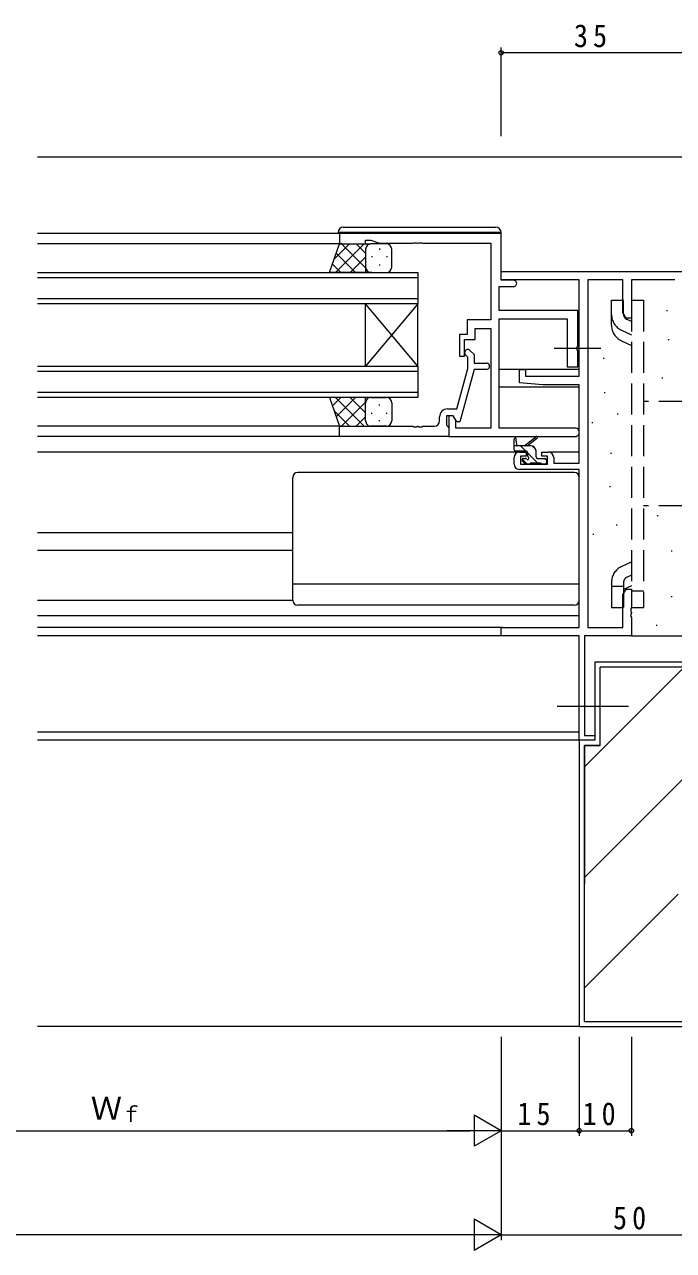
# Model space of a CAD drawing. Units: millimetres, scale not verified. Extents: x -594 to 539, y -420 to 386.
# Drawn here: x 215.8 to 340.4, y -276.7 to -41.3 of the extents above; entities that cross this region are included whole.
import ezdxf
from ezdxf.enums import TextEntityAlignment as Align

# ---------------------------------------------------------------- set-up
doc = ezdxf.new("R2010")
doc.units = ezdxf.units.MM
doc.header["$LTSCALE"] = 2
doc.linetypes.add('CHAIN2', pattern=[12, 9, -1, 1, -1])
doc.linetypes.add('DASHED3', pattern=[4, 3, -1])
for name, color, linetype, lineweight in [('0-3_YKK_11', 7, 'Continuous', 9), ('0-4_YKK_12', 2, 'Continuous', 9), ('0-5_YKK_13', 4, 'Continuous', 9), ('0-6_YKK_D', 6, 'Continuous', 9), ('0-7_YSS_K', 3, 'Continuous', 9), ('0-8_YSS_KE', 3, 'Continuous', 9)]:
    doc.layers.add(name, color=color, linetype=linetype, lineweight=lineweight)
doc.styles.add('ＭＳ ゴシック', font='')
doc.styles.get('ＭＳ ゴシック').set_extended_font_data('MS Gothic')

msp = doc.modelspace()

# ---------------------------------------------------------------- linework, layer by layer
at = {"layer": '0-3_YKK_11'}
for p, q in [((276.308, -81.446), (276.308, -83.446)), ((307.308, -81.446), (276.308, -81.446)), ((307.308, -90.446), (307.308, -81.446)), ((276.308, -83.446), (281.308, -83.446)), ((281.308, -82.746), (282.308, -82.746)), ((281.308, -83.446), (281.308, -82.746)), ((282.308, -82.746), (283.957, -83.346)), ((283.957, -83.346), (290.35, -83.346)), ((290.35, -83.346), (290.533, -83.226)), ((290.533, -83.226), (291.083, -83.226)), ((291.083, -83.226), (291.267, -83.346)), ((291.267, -83.346), (291.35, -83.346)), ((291.35, -83.346), (291.533, -83.226)), ((291.533, -83.226), (292.083, -83.226)), ((292.083, -83.226), (292.267, -83.346)), ((292.267, -83.346), (305.308, -83.346)), ((305.308, -83.346), (305.308, -98.046)), ((307.308, -88.747), (342.308, -88.747)), ((307.308, -90.377), (307.308, -88.747)), ((306.938, -91.646), (309.708, -91.646)), ((306.938, -96.246), (306.938, -91.646)), ((322.308, -90.377), (307.308, -90.377)), ((309.708, -90.446), (307.308, -90.446)), ((322.308, -108.847), (322.308, -90.377)), ((330.678, -90.377), (323.938, -90.377)), ((323.938, -90.377), (323.938, -157.117)), ((330.678, -96.655), (330.678, -90.377)), ((332.308, -90.377), (332.308, -97.747)), ((340.678, -90.377), (332.308, -90.377)), ((322.008, -96.246), (306.938, -96.246)), ((322.008, -103.088), (322.008, -96.246)), ((300.808, -98.046), (300.808, -100.846)), ((305.308, -98.046), (300.808, -98.046)), ((306.938, -97.876), (320.008, -97.876)), ((306.938, -118.816), (306.938, -97.876)), ((320.008, -97.876), (320.008, -107.046)), ((331.308, -97.747), (330.678, -96.655)), ((332.308, -97.747), (331.308, -97.747)), ((299.308, -100.846), (299.308, -105.046)), ((300.808, -100.846), (299.308, -100.846)), ((302.308, -99.676), (305.308, -99.676)), ((302.308, -101.846), (302.308, -99.676)), ((305.308, -99.676), (305.308, -118.816)), ((300.308, -101.846), (302.308, -101.846)), ((300.308, -105.046), (300.308, -101.846)), ((321.888, -103.271), (322.008, -103.088)), ((321.888, -103.821), (321.888, -103.271)), ((299.308, -105.046), (300.308, -105.046)), ((300.908, -105.195), (300.484, -104.771)), ((300.908, -107.385), (300.908, -105.195)), ((301.332, -103.922), (302.108, -104.698)), ((302.108, -104.698), (302.108, -106.346)), ((322.008, -104.005), (321.888, -103.821)), ((322.008, -107.046), (322.008, -104.005)), ((298.829, -115.146), (300.908, -107.385)), ((302.107, -107.546), (299.401, -117.646)), ((304.508, -107.546), (302.107, -107.546)), ((302.108, -106.346), (304.508, -106.346)), ((310.808, -107.547), (312.008, -107.547)), ((310.808, -110.153), (310.808, -107.547)), ((312.008, -107.547), (312.008, -108.847)), ((320.008, -107.046), (322.008, -107.046)), ((315.308, -110.547), (310.808, -110.153)), ((312.008, -108.847), (322.308, -108.847)), ((322.308, -110.547), (315.308, -110.547)), ((322.308, -125.547), (322.308, -110.547)), ((297.008, -115.146), (298.829, -115.146)), ((295.508, -117.446), (295.508, -116.646)), ((296.808, -116.446), (296.808, -118.246)), ((298.108, -116.446), (296.808, -116.446)), ((297.308, -116.446), (297.308, -120.446)), ((298.108, -116.446), (297.308, -116.446)), ((298.801, -117.646), (298.108, -116.446)), ((298.608, -117.312), (298.108, -116.446)), ((298.608, -118.816), (298.608, -117.312)), ((299.401, -117.646), (298.801, -117.646)), ((276.308, -118.446), (290.35, -118.446)), ((276.308, -120.446), (276.308, -118.446)), ((290.35, -118.446), (290.533, -118.566)), ((290.533, -118.566), (291.083, -118.566)), ((291.083, -118.566), (291.267, -118.446)), ((291.267, -118.446), (291.35, -118.446)), ((291.35, -118.446), (291.533, -118.566)), ((291.533, -118.566), (292.083, -118.566)), ((292.083, -118.566), (292.267, -118.446)), ((292.267, -118.446), (294.508, -118.446)), ((296.808, -118.246), (297.008, -118.446)), ((297.008, -118.446), (297.308, -118.746)), ((297.308, -118.746), (297.308, -120.446)), ((305.308, -118.816), (298.608, -118.816)), ((321.493, -118.816), (306.938, -118.816)), ((297.308, -120.446), (276.308, -120.446)), ((297.308, -120.446), (321.493, -120.446)), ((309.808, -125.747), (309.808, -124.447)), ((310.808, -123.447), (312.108, -123.447)), ((311.008, -124.247), (311.008, -125.747)), ((312.108, -124.247), (311.008, -124.247)), ((312.108, -123.447), (312.108, -124.247)), ((315.108, -123.447), (316.408, -123.447)), ((315.108, -124.247), (315.108, -123.447)), ((316.208, -124.247), (315.108, -124.247)), ((316.208, -125.747), (316.208, -124.247)), ((317.408, -124.447), (317.408, -125.547)), ((322.308, -126.747), (310.808, -126.747)), ((311.008, -125.747), (316.208, -125.747)), ((317.408, -125.547), (322.308, -125.547)), ((322.308, -157.117), (322.308, -126.747)), ((330.678, -150.838), (331.308, -149.747)), ((331.308, -149.747), (332.308, -149.747)), ((332.308, -149.747), (332.308, -153.288)), ((330.678, -157.117), (330.678, -150.838)), ((332.308, -153.288), (332.188, -153.472)), ((332.188, -153.472), (332.188, -154.022)), ((332.188, -154.022), (332.308, -154.205)), ((332.308, -154.288), (332.188, -154.472)), ((332.188, -154.472), (332.188, -155.022)), ((332.188, -155.022), (332.308, -155.205)), ((332.308, -154.205), (332.308, -154.288)), ((332.308, -155.205), (332.308, -158.747)), ((307.308, -157.117), (322.308, -157.117)), ((307.308, -158.747), (307.308, -157.117)), ((323.938, -157.117), (330.678, -157.117)), ((322.308, -158.747), (307.308, -158.747)), ((322.308, -178.747), (322.308, -158.747)), ((323.308, -158.747), (323.308, -177.847)), ((332.308, -158.747), (323.308, -158.747)), ((325.308, -178.747), (322.308, -178.747)), ((323.308, -177.847), (325.308, -177.847)), ((325.308, -177.847), (325.308, -178.747))]:
    msp.add_line(p, q, dxfattribs=at)
for centre, radius, start, end in [((309.708, -91.046), 0.6, 269.99998, 90), ((300.908, -104.346), 0.6, 44.99998, 225), ((304.508, -106.946), 0.6, 269.99998, 90), ((297.008, -116.646), 1.5, 90, 179.99998), ((294.508, -117.446), 1, 270, 359.99998), ((321.493, -119.631), 0.815, 269.99998, 90), ((310.808, -124.447), 1, 90, 179.99998), ((316.408, -124.447), 1, 0, 89.99998), ((310.808, -125.747), 1, 180, 269.99998)]:
    msp.add_arc(centre, radius, start, end, dxfattribs=at)
at = {"layer": '0-4_YKK_12'}
for p, q in [((218.308, -66.747), (352.308, -66.747)), ((276.608, -81.446), (218.308, -81.447)), ((276.808, -83.447), (218.308, -83.447)), ((218.308, -88.943), (291.308, -88.943)), ((291.308, -88.943), (291.308, -94.943)), ((291.308, -89.943), (218.308, -89.943)), ((218.308, -93.943), (291.308, -93.943)), ((291.308, -94.943), (218.308, -94.943)), ((291.308, -94.943), (281.308, -106.943)), ((291.308, -106.943), (281.308, -94.943)), ((281.308, -106.943), (281.308, -94.943)), ((291.308, -106.943), (291.308, -94.943)), ((218.308, -106.943), (291.308, -106.943)), ((291.308, -107.943), (218.308, -107.943)), ((291.308, -106.943), (291.308, -112.943)), ((322.308, -107.547), (306.938, -107.547)), ((218.308, -111.943), (291.308, -111.943)), ((291.308, -112.943), (218.308, -112.943)), ((322.308, -110.947), (306.938, -110.947)), ((276.808, -118.447), (218.308, -118.447)), ((276.608, -120.446), (218.308, -120.447)), ((310.808, -123.447), (218.308, -123.447)), ((322.308, -123.447), (316.408, -123.447)), ((267.308, -138.947), (218.308, -138.947)), ((267.308, -142.347), (218.308, -142.347)), ((322.308, -154.847), (218.308, -154.847)), ((307.608, -157.117), (218.308, -157.117)), ((307.608, -158.747), (218.308, -158.747)), ((322.308, -177.247), (218.308, -177.247)), ((322.608, -178.747), (218.308, -178.747))]:
    msp.add_line(p, q, dxfattribs=at)
at = {"layer": '0-4_YKK_12', "linetype": 'CHAIN2'}
msp.add_line((319.069, -172.247), (330.392, -172.247), dxfattribs=at)
at = {"layer": '0-5_YKK_13'}
for p, q in [((276.008, -81.246), (276.008, -81.446)), ((277.008, -80.246), (306.308, -80.246)), ((307.308, -81.246), (306.808, -81.246)), ((307.308, -81.946), (307.308, -81.246)), ((274.344, -88.946), (276.308, -83.446)), ((278.212, -83.446), (275.251, -86.407)), ((281.04, -83.446), (275.54, -88.946)), ((276.308, -83.446), (282.308, -83.446)), ((281.308, -88.067), (276.688, -83.446)), ((281.308, -85.238), (279.517, -83.446)), ((281.308, -84.446), (281.308, -88.046)), ((285.308, -83.446), (282.308, -83.446)), ((283.945, -84.366), (283.945, -84.566)), ((286.308, -87.947), (286.308, -84.446)), ((279.36, -88.946), (275.664, -85.251)), ((281.308, -86.007), (278.368, -88.946)), ((281.308, -84.846), (281.308, -88.946)), ((282.53, -85.781), (282.53, -85.981)), ((285.36, -85.781), (285.36, -85.981)), ((282.53, -88.946), (274.344, -88.946)), ((276.531, -88.946), (274.92, -87.335)), ((281.308, -88.835), (281.197, -88.946)), ((282.308, -88.946), (285.308, -88.946)), ((283.945, -87.396), (283.945, -87.596)), ((274.344, -112.945), (276.308, -118.445)), ((282.53, -112.945), (274.344, -112.945)), ((276.531, -112.945), (274.92, -114.557)), ((281.04, -118.445), (275.54, -112.945)), ((279.36, -112.945), (275.664, -116.641)), ((281.308, -115.885), (278.368, -112.945)), ((281.308, -113.057), (281.197, -112.945)), ((281.308, -117.045), (281.308, -112.945)), ((282.308, -112.945), (285.308, -112.945)), ((281.308, -113.825), (276.688, -118.445)), ((281.308, -117.445), (281.308, -113.845)), ((283.945, -114.495), (283.945, -114.295)), ((286.308, -113.945), (286.308, -117.445)), ((278.212, -118.445), (275.251, -115.484)), ((281.308, -116.653), (279.517, -118.445)), ((282.53, -116.11), (282.53, -115.91)), ((283.945, -117.525), (283.945, -117.325)), ((285.36, -116.11), (285.36, -115.91)), ((276.308, -118.445), (282.308, -118.445)), ((285.308, -118.445), (282.308, -118.445)), ((309.808, -122.947), (309.808, -120.947)), ((313.008, -122.247), (309.808, -122.247)), ((310.108, -121.12), (310.307, -122.247)), ((312.036, -123.247), (311.036, -122.247)), ((311.708, -122.247), (313.926, -120.564)), ((312.308, -122.247), (314.128, -120.846)), ((313.953, -122.918), (313.337, -122.302)), ((312.108, -123.247), (310.108, -123.247)), ((311.608, -124.647), (311.947, -124.647)), ((312.408, -124.186), (312.408, -123.547)), ((314.336, -125.547), (312.408, -123.619)), ((314.008, -124.347), (314.008, -123.247)), ((314.308, -124.647), (315.708, -124.647)), ((316.008, -124.974), (315.681, -124.647)), ((312.291, -125.747), (311.346, -124.801)), ((311.896, -125.659), (311.396, -125.159)), ((312.708, -125.747), (312.108, -125.747)), ((315.008, -125.547), (312.908, -125.547)), ((315.708, -125.747), (315.208, -125.747)), ((316.008, -124.947), (316.008, -125.447)), ((267.308, -151.847), (267.308, -128.347)), ((321.308, -127.347), (268.308, -127.347)), ((322.308, -151.847), (322.308, -128.347)), ((322.308, -148.807), (267.308, -148.807)), ((218.308, -151.847), (267.308, -151.847)), ((321.308, -152.847), (268.308, -152.847))]:
    msp.add_line(p, q, dxfattribs=at)
at = {"layer": '0-5_YKK_13', "linetype": 'DASHED3'}
for p, q in [((328.509, -97.02), (328.509, -94.247)), ((328.509, -94.247), (330.809, -94.247)), ((330.809, -97.02), (330.809, -94.247)), ((332.309, -94.247), (332.309, -153.247)), ((332.309, -94.247), (334.609, -94.247)), ((334.609, -94.247), (334.609, -153.247)), ((328.509, -99.078), (328.509, -96.541)), ((332.309, -98.363), (331.381, -97.923)), ((330.397, -100.002), (332.309, -100.907)), ((330.414, -102.069), (332.309, -102.953)), ((343.609, -113.747), (334.609, -113.747)), ((343.609, -133.747), (334.609, -133.747)), ((330.414, -145.424), (332.309, -144.54)), ((332.309, -147.078), (331.386, -147.508)), ((328.509, -148.415), (328.509, -150.952)), ((328.509, -149.19), (330.809, -149.19)), ((330.809, -148.415), (330.809, -153.247)), ((332.309, -149.131), (330.809, -149.841)), ((332.309, -150.071), (334.609, -150.071)), ((328.509, -150.952), (328.509, -153.247)), ((328.509, -153.247), (330.809, -153.247)), ((332.309, -153.247), (334.609, -153.247))]:
    msp.add_line(p, q, dxfattribs=at)
at = {"layer": '0-5_YKK_13', "linetype": 'CHAIN2'}
for p, q in [((326.438, -103.546), (317.508, -103.546)), ((318.063, -172.247), (331.79, -172.247))]:
    msp.add_line(p, q, dxfattribs=at)
at = {"layer": '0-5_YKK_13'}
msp.add_lwpolyline([(306.808, -81.246), (276.508, -81.246), (276.008, -81.246)], dxfattribs=at)
for centre, radius, start, end in [((277.008, -81.246), 1, 90, 180), ((306.308, -81.246), 1, 0, 90), ((282.308, -84.446), 1, 90, 180), ((282.308, -84.446), 1, 90, 180), ((285.308, -84.446), 1, 0, 90), ((282.308, -87.946), 1, 180, 270), ((282.308, -87.946), 1, 180, 270), ((285.308, -87.946), 1, 270, 0), ((282.308, -113.945), 1, 89.99998, 179.99998), ((282.308, -113.945), 1, 89.99998, 179.99998), ((285.308, -113.945), 1, 359.99998, 89.99998), ((282.308, -117.445), 1, 179.99998, 269.99998), ((282.308, -117.445), 1, 179.99998, 269.99998), ((285.308, -117.445), 1, 269.99998, 359.99998), ((310.008, -120.947), 0.2, 300, 180), ((313.008, -123.247), 1, 0, 90), ((314.108, -120.647), 0.2, 275.58287, 155.58287), ((310.108, -122.947), 0.3, 180, 270), ((311.608, -124.947), 0.3, 90, 225), ((311.947, -124.947), 0.3, 33.05573, 90), ((312.108, -123.547), 0.3, 0, 90), ((312.408, -124.647), 0.25, 213.05573, 56.94426), ((312.708, -124.186), 0.3, 180, 236.94426), ((314.308, -124.347), 0.3, 180, 270), ((315.708, -124.947), 0.3, 0, 90), ((312.108, -125.447), 0.3, 225, 270), ((312.708, -125.547), 0.2, 270, 0), ((315.208, -125.547), 0.2, 180, 270), ((315.708, -125.447), 0.3, 270, 0), ((268.308, -128.347), 1, 90, 180), ((321.308, -128.347), 1, 0, 90), ((268.308, -151.847), 1, 180, 270), ((321.308, -151.847), 1, 270, 0)]:
    msp.add_arc(centre, radius, start, end, dxfattribs=at)
at = {"layer": '0-5_YKK_13', "linetype": 'DASHED3'}
for centre, radius, start, end in [((331.809, -97.02), 3.3, 180, 244.66911), ((331.809, -97.02), 1, 180, 244.66911), ((331.809, -99.078), 3.3, 180, 245), ((331.809, -148.415), 3.3, 115, 180), ((331.809, -148.415), 1, 115, 180)]:
    msp.add_arc(centre, radius, start, end, dxfattribs=at)
at = {"layer": '0-6_YKK_D'}
for p, q in [((307.308, -62.747), (307.308, -45.747)), ((342.308, -46.747), (307.308, -46.747)), ((307.308, -235.747), (307.308, -254.747)), ((307.308, -235.747), (307.308, -254.747)), ((307.308, -235.747), (307.308, -274.747)), ((307.308, -236.747), (307.308, -274.747)), ((322.308, -235.747), (322.308, -254.747)), ((322.308, -235.747), (322.308, -254.747)), ((332.308, -235.747), (332.308, -254.747)), ((302.112, -250.747), (302.112, -256.747)), ((307.308, -253.747), (302.112, -250.747)), ((163.308, -253.747), (301.308, -253.747)), ((307.308, -253.747), (296.916, -253.747)), ((307.308, -253.747), (302.112, -256.747)), ((307.308, -253.747), (322.308, -253.747)), ((322.308, -253.747), (332.308, -253.747)), ((302.112, -270.747), (302.112, -276.747)), ((307.308, -273.747), (302.112, -270.747)), ((301.308, -273.747), (-26.692, -273.747)), ((307.308, -273.747), (296.916, -273.747)), ((307.308, -273.747), (302.112, -276.747)), ((307.308, -273.747), (357.308, -273.747))]:
    msp.add_line(p, q, dxfattribs=at)
for centre in [(307.308, -46.747), (322.308, -253.747), (332.308, -253.747)]:
    msp.add_circle(centre, 0.425, dxfattribs=at)
at = {"layer": '0-7_YSS_K'}
for p, q in [((339.038, -96.273), (339.238, -96.273)), ((339.395, -101.815), (339.595, -101.815)), ((326.881, -105.39), (327.081, -105.39)), ((338.144, -109.144), (338.344, -109.144)), ((327.06, -112.005), (327.26, -112.005)), ((329.563, -116.116), (329.763, -116.116)), ((324.736, -117.725), (324.936, -117.725)), ((328.312, -123.625), (328.512, -123.625)), ((328.133, -130.061), (328.333, -130.061)), ((337.25, -135.602), (337.45, -135.602)), ((329.384, -137.39), (329.584, -137.39)), ((324.915, -139.178), (325.115, -139.178)), ((339.932, -142.396), (340.132, -142.396)), ((339.932, -151.156), (340.132, -151.156)), ((337.071, -156.698), (337.271, -156.698)), ((332.308, -158.747), (351.308, -158.747)), ((342.455, -164.747), (323.308, -183.894)), ((326.308, -179.747), (326.308, -164.747)), ((346.309, -164.747), (326.308, -164.747)), ((323.308, -179.747), (326.308, -179.747)), ((323.308, -179.747), (323.308, -206.247)), ((326.308, -179.747), (323.309, -179.747)), ((323.309, -232.747), (323.309, -179.747)), ((323.308, -205.107), (346.309, -182.107)), ((323.309, -226.32), (341.308, -208.321)), ((323.309, -232.747), (346.309, -232.747)), ((322.308, -233.747), (218.308, -233.747))]:
    msp.add_line(p, q, dxfattribs=at)
at = {"layer": '0-8_YSS_KE'}
for p, q in [((347.308, -163.747), (325.308, -163.747)), ((325.308, -163.747), (325.308, -178.747)), ((325.308, -178.747), (322.308, -178.747)), ((322.308, -178.747), (322.308, -233.747)), ((322.308, -178.747), (322.308, -206.747)), ((325.308, -178.747), (322.308, -178.747)), ((322.308, -233.747), (347.308, -233.747))]:
    msp.add_line(p, q, dxfattribs=at)

# ---------------------------------------------------------------- texts
at = {"layer": '0-6_YKK_D', "color": 7, "style": 'ＭＳ ゴシック'}
msp.add_text('Ｗ', height=4.399, dxfattribs=at).set_placement((228.548, -252.947), align=Align.BOTTOM_LEFT)
at = {"layer": '0-6_YKK_D', "color": 4, "style": 'ＭＳ ゴシック'}
msp.add_text('ｆ', height=2.933, dxfattribs=at).set_placement((234.308, -252.947), align=Align.BOTTOM_LEFT)
at = {"layer": '0-6_YKK_D', "color": 7, "char_height": 4.399, "attachment_point": 7, "style": 'ＭＳ ゴシック'}
for s, insert in [('\\T1.36;\\W0.9;35', (321.288, -45.747)), ('\\T1.36;\\W0.9;15', (310.438, -252.747)), ('\\T1.36;\\W0.9;10', (322.938, -252.747)), ('\\T1.36;\\W0.9;50', (328.788, -272.747))]:
    msp.add_mtext(s, dxfattribs=dict(at, insert=insert))

doc.saveas('drawing.dxf')
